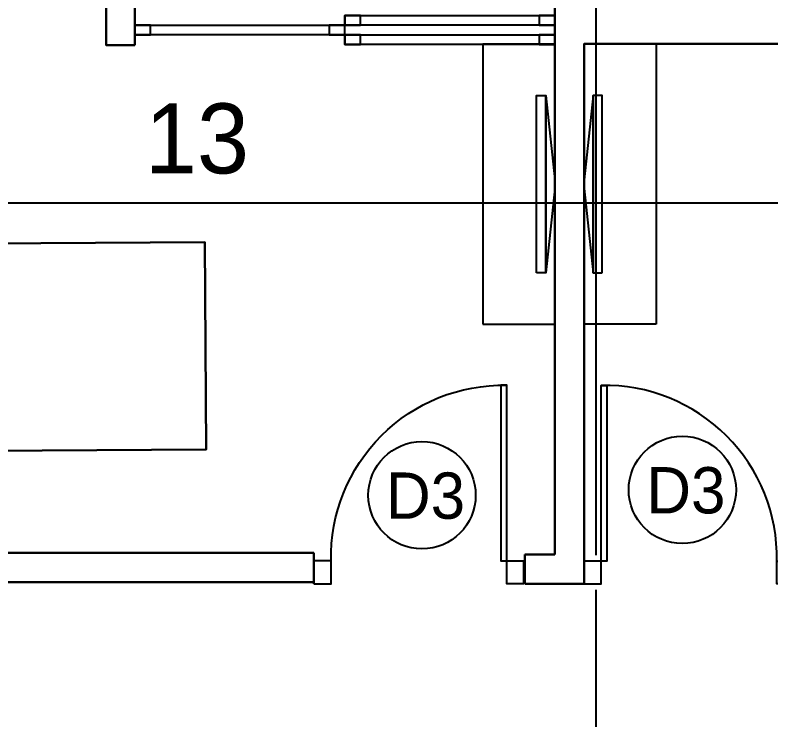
# Model space of a CAD drawing. Header units: millimetres. Extents: x 173236 to 801264, y -94969 to 615039.
# Drawn here: x 641287 to 644526, y 166349 to 169369 of the extents above; entities that cross this region are included whole.
import ezdxf
from ezdxf.enums import TextEntityAlignment as Align

# ---------------------------------------------------------------- set-up
doc = ezdxf.new("R2010")
doc.units = ezdxf.units.MM
doc.header["$MEASUREMENT"] = 0
doc.layers.add('00-Def-points', color=7, linetype='Continuous', plot=False)
for name, color, linetype in [('VOX-A-ANNO-DRTAG', 183, 'Continuous'), ('VOX-A-ANNO-GRID-LINE', 254, 'Continuous'), ('VOX-A-ANNO-TEXT', 30, 'Continuous'), ('VOX-A-DOOR', 3, 'Continuous'), ('VOX-A-ELEV-1-NEAR', 130, 'Continuous'), ('VOX-A-FURN-LAYOUT', 93, 'Continuous')]:
    doc.layers.add(name, color=color, linetype=linetype)
doc.layers.add('VOX-A-WALL-SECT', color=1, linetype='Continuous', lineweight=30)
doc.styles.add('2 mm Rotis Annotative', font='', dxfattribs={"height": 2})
doc.styles.add('3 mm Rotis Annotative', font='', dxfattribs={"height": 3})
doc.styles.get('2 mm Rotis Annotative').set_extended_font_data('Rotis Sans Serif')
doc.styles.get('3 mm Rotis Annotative').set_extended_font_data('Rotis Sans Serif')

# ---------------------------------------------------------------- blocks, each defined once
blk = doc.blocks.new('dd')
at = {"layer": 'VOX-A-ANNO-GRID-LINE', "transparency": 33554610}
for p, q in [((711725.6, 167520.5), (711725.6, 143590.4)), ((725680.4, 156772.6), (697939.5, 156772.6))]:
    blk.add_line(p, q, dxfattribs=at)
blk = doc.blocks.new('*U628')
blk.add_wipeout([(0, -125), (-915, -125), (-915, 25), (0, 25)])
at = {"layer": 'VOX-A-DOOR'}
for points in [[(-915, 0), (-840, 0), (-840, -100), (-915, -100)], [(0, 0), (-75, 0), (-75, -100), (0, -100)], [(-75, -100), (-75, -865), (-100, -865), (-100, -100)]]:
    blk.add_lwpolyline(points, close=True, dxfattribs=at)
blk.add_arc((-90.7, -115.7), 749.5, 178.8015, 271.1985, dxfattribs=at)
at = {"layer": 'VOX-A-WALL-SECT'}
for p, q in [((-915, -100), (-915, 0)), ((0, -100), (0, 0))]:
    blk.add_line(p, q, dxfattribs=at)
blk = doc.blocks.new('WC SLIDING DOOR')
at = {"layer": 'VOX-A-FURN-LAYOUT'}
for points in [[(625726.7, 65711.7), (626626.7, 65711.7), (626626.7, 65753.4), (625726.7, 65753.4)], [(626626.7, 65670), (627526.7, 65670), (627526.7, 65711.7), (626626.7, 65711.7)], [(625726.7, 65628.4), (626626.7, 65628.4), (626626.7, 65670), (625726.7, 65670)]]:
    blk.add_lwpolyline(points, dxfattribs=at)
for points in [[(625726.7, 65753.4), (625793.3, 65753.4), (625793.3, 65711.7), (625726.7, 65711.7)], [(626560, 65753.4), (626626.7, 65753.4), (626626.7, 65711.7), (626560, 65711.7)], [(626626.7, 65711.7), (626693.3, 65711.7), (626693.3, 65670), (626626.7, 65670)], [(627460, 65711.7), (627526.7, 65711.7), (627526.7, 65670), (627460, 65670)], [(625726.7, 65670), (625793.3, 65670), (625793.3, 65628.4), (625726.7, 65628.4)], [(626560, 65670), (626626.7, 65670), (626626.7, 65628.4), (626560, 65628.4)]]:
    blk.add_lwpolyline(points, close=True, dxfattribs=at)
blk = doc.blocks.new('FF PLAN')
at = {"layer": 'VOX-A-WALL-SECT'}
for p, q in [((758414.5, 151589.7), (758414.5, 147410.9)), ((759606.1, 149598.4), (758539.5, 149598.4))]:
    blk.add_line(p, q, dxfattribs=at)
blk.add_lwpolyline([(756614.5, 149593.8), (756614.5, 152009.7), (757190.2, 152009.7), (757189.5, 152239.7), (756491.4, 152239.7), (756491.4, 149593.8), (756614.5, 149593.8)], dxfattribs=at)
at = {"yscale": 0.9836065496331988, "zscale": 0.9836065496331988, "rotation": 180}
for p, xscale in [((758281.8, 147285.2), -0.9836065496331988), ((758539.5, 147284.6), 0.9836065496331988)]:
    blk.add_blockref('*U628', p, dxfattribs=dict(at, xscale=xscale))
at = {"layer": '00-Def-points', "xscale": -1}
blk.add_blockref('WC SLIDING DOOR', (1384141.1, 83967.5), dxfattribs=at)
at = {"layer": 'VOX-A-WALL-SECT'}
for p, q in [((758539.5, 147284.6), (758539.5, 149598.4)), ((758414.5, 147410.9), (758285.7, 147410.9)), ((758285.7, 147284.6), (758285.7, 147410.9)), ((758285.7, 147284.6), (758539.5, 147284.6))]:
    blk.add_line(p, q, dxfattribs=at)
blk.add_lwpolyline([(757381.8, 147418.7), (757381.8, 147292.4), (754918.9, 147292.4), (754918.9, 152009.7), (754655.7, 152009.7), (754655.7, 152239.7), (755273.9, 152239.7), (755273.9, 152009.7), (755043.9, 152009.7), (755043.9, 147418.7)], close=True, dxfattribs=at)
blk = doc.blocks.new('VOX-A-DOOR-TAG')
at = {"layer": 'VOX-A-ANNO-DRTAG'}
blk.add_circle((0, 0), 2.3, dxfattribs=at)
at = {"style": '2 mm Rotis Annotative', "flags": 1}
blk.add_attdef('DOORDIMENSION', (-9.696, -3.017), '', height=1.984, dxfattribs=at)
at = {"layer": 'VOX-A-ANNO-DRTAG', "style": '2 mm Rotis Annotative'}
blk.add_attdef('D1', text='', height=1.984, dxfattribs=at).set_placement((0.152, -0.017), align=Align.MIDDLE)
blk = doc.blocks.new('DOOR & WINDOW')
at = {"xscale": 100, "yscale": 100, "zscale": 100}
for p in [(758960.8, 147688), (757845.1, 147665)]:
    blk.add_blockref('VOX-A-DOOR-TAG', p, dxfattribs=at).add_auto_attribs({'D1': 'D3'})
blk = doc.blocks.new('hfhf')
at = {"layer": 'VOX-A-FURN-LAYOUT', "lineweight": -3}
blk.add_lwpolyline([(788034.8, -56237.8), (788922.8, -56240.9), (788675.1, -57177.4), (788031.5, -57175.2), (788922.8, -56240.9), (788675.1, -57177.4), (788031.5, -57175.2), (788922.8, -56240.9), (788916.3, -58115.6), (788028.2, -58112.5), (788034.8, -56237.8), (788028.2, -58112.5), (788916.3, -58115.6), (788922.8, -56240.9)], dxfattribs=at)
for points in [[(788158.3, -56337.7, -0.414214), (788257.4, -56239.3, 0.414214)], [(788701.2, -56240.9, -0.414214), (788799.6, -56340, 0.414214)], [(788256, -56633.9, -0.414214), (788157.6, -56534.8, 0.414214)]]:
    blk.add_lwpolyline(points, format="xyb", close=True, dxfattribs=at)
for points in [[(787406.8, -56677.5), (787407.8, -56283), (787951.7, -56284.9), (787950.3, -56679.4)], [(788157.6, -56337.2), (788156.9, -56534.3)], [(788867.3, -56450.7), (788137.1, -57175.5)], [(788255.5, -56633.6), (788547.6, -56634.6)], [(788805.1, -56686.3), (788311.5, -57176.1)], [(788742.5, -56921.9), (788485.9, -57176.8)]]:
    blk.add_lwpolyline(points, close=True, dxfattribs=at)
blk = doc.blocks.new('TV')
at = {"layer": 'VOX-A-FURN-LAYOUT'}
for points in [[(191822, 38327.6), (191822, 38018.1), (193022, 38018.1), (193022, 38327.6)], [(192042, 38096.5), (192802, 38096.5), (192802, 38057.3), (192042, 38057.3)], [(192042, 38057.3), (192802, 38057.3), (192440.6, 38018.1), (192403.3, 38018.1)]]:
    blk.add_lwpolyline(points, close=True, dxfattribs=at)
blk = doc.blocks.new('1ST FLOOR FURNITURE')
at = {"layer": 'VOX-A-WALL-SECT', "rotation": 90}
blk.add_blockref('TV', (682470.2, -23902.6), dxfattribs=at)
at = {"layer": 'VOX-A-WALL-SECT', "xscale": -1}
for name, p, rotation in [('TV', (606558.8, -23902), 270), ('hfhf', (582577.6, 956129.1), 90.16446135390164)]:
    blk.add_blockref(name, p, dxfattribs=dict(at, rotation=rotation))

msp = doc.modelspace()

# ---------------------------------------------------------------- block references
at = {"layer": 'VOX-A-ANNO-GRID-LINE'}
msp.add_blockref('dd', (-67950.9, 11790), dxfattribs=at)

# ---------------------------------------------------------------- next in the draw order: block references
at = {"layer": '00-Def-points'}
msp.add_blockref('FF PLAN', (-114814.7, 19646.7), dxfattribs=at)

# ---------------------------------------------------------------- next in the draw order: block references
msp.add_blockref('DOOR & WINDOW', (-114814.7, 19646.7), dxfattribs=at)
at = {"layer": 'VOX-A-ELEV-1-NEAR'}
msp.add_blockref('1ST FLOOR FURNITURE', (-852.1, 125.1), dxfattribs=at)

# ---------------------------------------------------------------- next in the draw order: texts
at = {"layer": 'VOX-A-ANNO-TEXT', "insert": (641843, 168990.5), "char_height": 300, "attachment_point": 1, "style": '3 mm Rotis Annotative'}
msp.add_mtext_dynamic_manual_height_columns('13', width=8361.37, gutter_width=1000, heights=[0], dxfattribs=at)

doc.saveas('drawing.dxf')
